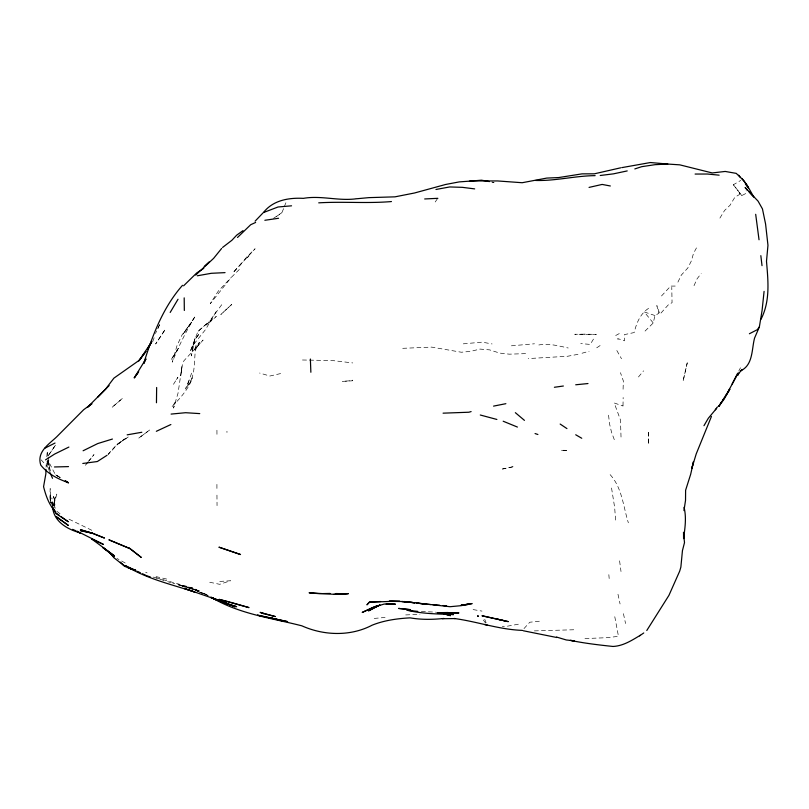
<?xml version="1.0" encoding="UTF-8"?>
<svg xmlns="http://www.w3.org/2000/svg" width="809" height="809" viewBox="0 0 809 809"><rect width="100%" height="100%" fill="white"/><g stroke="black" fill="none" stroke-linecap="round" stroke-linejoin="round"><path stroke-width="0.61" stroke-dasharray="4.04 3.03" d="M621.029 437.022L620.463 419.932L614.223 402.993L622.96 405.966M352.228 380.806L352.239 380.19L352.228 380.806L342.429 381.383L352.117 380.614M623.001 405.896L623.152 397.512M54.709 507.91L54.911 497.97L56.822 494.097L53.434 505.928M623.082 389.2L623.355 380.948L620.463 372.696M47.468 461.524L47.316 464.821L49.531 471.617M46.811 456.782L47.296 450.967L47.953 455.872M216.094 311.708L205.516 329.576L193.027 345.221L190.095 351.844L194.484 340.346L199.449 333.369L194.484 340.346L191.339 355.899L194.484 340.346L197.962 331.457L209.228 321.527L216.347 316.44L206.619 325.036L223.031 302.981M53.232 505.999L54.911 497.97L54.082 506.121M645.066 331.073L653.247 322.973L654.936 315.53L658.748 313.376L656.837 305.559L659.901 314.256L668.315 304.851L672.057 302.677L671.773 287.367M45.992 467.137L47.266 461.545M192.714 346.879L195.151 337.99M48.853 460.361L47.316 464.821L47.013 461.383M188.993 380.584L185.332 389.018C197.113 376.943 193.189 359.59 196.203 344.553L194.989 350.964L199.418 342.268L194.19 349.984L203.099 340.043L183.926 360.774L182.086 366.002L178.031 393.214L173.53 408.06L175.371 402.113L171.973 406.664C180.245 398.099 188.457 389.311 192.471 377.854L186.808 386.864L192.168 371.493M152.739 341.6L155.106 335.118M283.585 208.631L281.866 212.696L276.708 216.337M284.353 206.507L286.356 201.674M157.826 328.687L160.121 323.367L155.48 333.5M694.021 285.668L697.105 278.761L701.181 273.553M677.922 282.119L681.33 275.07L687.751 268.062L691.412 260.832L693.485 253.419L697.479 246.007M738.789 371.038L740.447 367.802M593.452 339.123L590.267 344.422L580.771 343.582M719.909 218.096L724.571 210.482L730.062 205.213L734.845 197.295L739.507 194.473L739.365 192.36L733.399 184.735L740.761 180.427M176.433 379.593L177.899 377.237L172.398 386.024M48.024 455.912L55.77 444.748L48.105 455.912M437.497 198.63L435.212 201.977L434.655 201.229M87.898 462.131L84.965 465.772L87.979 462.05M88.636 461.221L93.996 454.618L88.727 461.12M239.798 265.281L246.735 257.029L255.108 248.757L233.002 272.684L241.264 263.673M661.519 295.952L670.256 286.548M638.463 376.964L643.57 370.856M108.012 454.324L116.506 444.879L124.444 438.943L117.143 444.829L108.224 454.436M523.999 628.573L529.784 622.232L540.705 621.079M248.929 255.978L247.109 257.808L248.515 256.402M239.333 269.478L231.131 277.558L210.289 303.648L218.319 291.078L230.97 277.699M198.205 331.154L207.721 322.862M648.565 308.35C640.212 313.771 636.39 323.236 634.216 332.55L624.295 334.633L624.508 340.801L617.621 338.546L619.33 342.106M273.371 218.43L281.866 212.696M596.739 347.799L602.442 343.997M615.7 335.513L619.906 333.237M733.399 184.735L741.701 195.616L746.313 193.25L746.151 190.752M582.055 353.22L589.073 351.258M280.592 373.576L269.903 376.023L259.618 373.04M566.128 450.441L566.694 450.32L560.859 450.239L566.017 450.461M577.96 354.352L567.483 356.273L528.226 358.579M518.336 624.214L506.859 626.277L502.298 626.297M584.978 638.554L607.387 637.684L618.47 636.309L614.688 616.205M538.855 344.978C548.674 343.097 558.615 345.949 568.201 347.991M402.74 348.315L431.713 347.112L461.373 352.239L470.798 351.339L479.959 349.083L489.597 349.872L499.638 353.078L509.296 354.17L527.994 353.553M374.233 618.41L385.064 617.469M463.304 343.835L482.215 342.156L492.064 343.946M405.724 614.931L419.932 614.324M511.419 345.807L534.466 343.785M573.743 629.766L532.251 630.949M219.775 581.438L230.514 580.751L219.694 584.31L209.015 582.106M671.157 286.103L675.889 286.052M302.475 359.995L332.59 360.561L352.724 362.928M421.368 611.473L435.758 612.15M491.801 182.035L494.066 182.409L491.781 182.005M473.123 609.592L481.992 611.108M166.634 579.052L156.107 576.635M181.398 585.635L192.572 587.88L208.034 595.707L205.041 594.079M182.541 585.858L192.572 587.88M156.026 577.707L191.652 587.688M188.467 587.536L172.904 583.249M179.406 585.129L199.631 590.772L188.74 588.345L178.263 584.826M167.675 581.651L170.588 582.541M153.184 577.08L166.573 581.307M654.936 315.53L644.257 311.94L653.247 322.973M189.69 587.85L198.549 591.662M91.751 530.249L68.664 519.024M202.958 593.675L199.661 592.137M145.691 572.246L147.076 572.903M208.065 595.525L202.766 592.896L207.964 595.667M125.183 562.973L116.961 558.463M60.129 477.613L54.941 474.347L58.066 476.359M60.25 477.603L55.103 474.175L47.832 460.109M56.832 511.268L61.181 514.686M48.115 457.095L49.743 469.362L41.219 459.906M610.128 474.64C622.101 487.675 623.233 506.576 628.35 522.796M483.337 620.007L485.552 623.072M739.365 192.36L741.701 195.616M619.593 560.849L621.009 571.518M616.842 350.53L621.504 358.741M50.694 501.924L52.251 505.059M53.161 505.625L51.847 502.379L53.667 496.402L55.325 508.173M53.232 505.878L51.847 502.379L52.575 507.112M484.733 619.229L486.108 622.758M614.294 439.661L611.574 432.411L609.581 424.017L608.449 414.269M53.374 505.564L49.966 494.754L50.188 488.555L50.674 503.067M47.519 460.432L50.856 472.355M47.62 461.373L49.743 469.362M623.436 613.687L625.559 623.517M617.985 594.271L620.068 603.949M611.543 488.029L614.648 507.385L615.629 520.521M608.843 574.683L609.177 578.526M50.401 500.72L49.966 494.754L50.178 500.872M226.955 431.258L226.965 432.471M216.954 495.138L217.045 505.615M216.933 430.246L216.974 436.172M216.923 484.389L216.923 489.789M648.444 432.421L648.747 444.657L648.444 432.421M687.235 362.887L683.039 381.302L687.235 362.887M181.307 371.695L180.801 375.598L182.086 366.002L181.307 371.695M177.029 345.585L172.246 362.139C178.698 346.201 186.394 330.537 195.475 315.864L186.788 329.132L182.854 334.35L191.551 322.073L181.964 335.078L177.029 345.585M164.753 330.163L155.641 343.977L164.753 330.163M178.445 348.295L171.093 359.793L178.445 348.295M231.627 304.538L220.827 314.489L231.627 304.538M122.29 398.524L111.905 407.493L122.29 398.524M149.675 429.994L138.561 438.266L149.675 429.994M128.267 436.951L116.779 444.667L128.267 436.951M503.046 468.846L502.419 469.068L514.342 466.469L503.046 468.846M584.634 334.157L574.754 334.279L596.334 334.36L584.634 334.157M190.57 587.789L189.367 587.364L201.825 593.078L190.57 587.789"/><path stroke-width="1.21" d="M156.461 402.751L156.643 387.481M45.951 469.341L45.87 473.75L43.565 486.694C45.84 495.674 48.914 504.583 55.265 511.571M764.08 291.382L762.088 310.403L759.358 326.917L754.554 338.111C751.632 349.154 753.179 364.97 740.832 370.724L742.156 369.48L736.787 375.669L727.817 392.092M683.959 510.6L685.526 500.387L685.607 490.254L690.674 474.286L693.515 461.666L691.857 468.219L696.225 453.889L711.445 416.423M738.132 375.113L738.789 373.02M760.935 319.363C770.401 301.049 768.105 280.844 766.497 261.277L767.963 245.299L765.587 224.022L762.452 208.904L758.084 201.158L745.119 187.516L747.516 190.176M143.82 363.18C152.426 335.391 162.963 307.471 182.51 285.314M143.992 363.362L145.964 358.862L134.274 377.813L138.673 371.715M732.145 383.982L737.677 373.192M151.748 341.165L147.299 349.569L151.708 341.853L139.401 360.187L145.863 351.5M722.933 399.919L729.748 389.291L723.944 399.403L718.847 406.29L721.567 402.043M703.972 425.696L708.31 418.273L716.592 408.353M170.183 312.446L178.02 299.259M646.775 630.514L668.952 595.333L679.702 571.114L680.865 567.119L682.442 550.646L684.495 542.637L683.534 532.302L683.575 538.602C684.95 528.216 686.629 517.811 684.07 507.324M725.36 396.228L729.748 389.291M718.847 406.29L724.055 398.24M134.274 377.813L138.531 371.887M715.328 409.769L717.462 406.887M759.358 326.917L757.325 329.668L749.397 333.753M145.863 351.46L138.693 360.925L139.37 360.207L113.887 378.157L105.666 389.038L87.433 407.332L91.943 403.671L83.661 409.718L56.701 436.83C48.57 444.535 36.486 451.958 40.774 465.104C47.691 473.892 58.005 479.029 68.34 482.67L65.367 481.062M221.646 248.444L213.616 258.364L195.677 275.06M183.592 285.82L196.749 272.926L203.777 268.335M255.118 221.16L263.158 212.767M97.555 397.411L109.104 385.6M237.512 237.472L250.709 224.71L255.634 222.455M209.066 261.974L204.212 266.444M263.623 212.322C273.189 200.197 288.823 197.578 303.355 198.357C320.728 195.303 338.031 201.057 355.596 198.872M222.576 247.443L231.9 240.273L236.713 235.146L243.013 230.626M83.105 450.765L97.758 443.554L112.431 439.044M639.565 635.844L643.752 632.962M640.313 635.287C631.799 640.364 623.314 645.966 613.02 646.462C598.751 644.965 584.472 643.276 570.416 640.384L573.611 640.758M107.041 455.295L97.333 461.534L82.801 463.466M45.547 459.866L54.668 454.041L68.886 447.064M44.869 448.186L55.022 443.049M156.339 431.298L170.871 424.533M377.216 605.577L362.189 612.433L373.303 607.286L384.204 604.05L395.429 604.151L386.136 603.929M263.714 212.454L278.023 206.993L291.553 205.82M634.812 168.929L641.689 166.684L655.098 164.672L667.809 164.055L679.772 164.844L712.213 172.944L725.198 171.447L736.23 173.369L743.967 180.852L748.386 187.89L745.402 183.987M471.121 411.579L468.886 412.226L443.079 413.166M620.695 167.807L594.362 173.814L582.025 173.864L558.655 177.565L546.763 178.081L522.189 182.723L497.656 180.953L472.294 180.943L459.239 181.904L445.638 184.472L414.542 192.987L394.984 196.84L368.864 197.639L356.324 198.792M589.053 187.405L602.129 184.432L610.34 185.979M627.218 170.921L613.424 173.854L600.238 175.492M493.561 406.118L505.878 403.681M621.818 167.625L650.406 162.538L667.809 164.055M435.95 189.488L449.673 186.95L462.394 187.344L474.671 188.891M197.315 275.788L211.311 273.3L225.054 272.633M127.155 434.848L141.818 432.269M443.939 618.44C432.704 619.643 421.256 619.805 410.092 617.864C397.259 618.551 384.002 620.382 372.079 625.205C350.449 636.552 323.913 635.692 301.878 625.832C271.45 618.025 239.252 614.041 211.806 597.578M264.846 220.281L278.589 218.268M554.387 387.278L563.367 386.014M466.085 604.272L472.143 603.585L461.181 605.668L450.026 606.71L403.782 601.583L392.274 601.33L369.288 602.209L366.922 604.849L369.673 601.967L380.574 601.532M575.715 384.781L587.991 383.547M171.083 414.087L185.595 412.711L199.752 413.611M461.342 605.031L468.745 604.374L461.373 604.889M469.432 181.176L481.476 180.185L489.496 181.6M424.685 198.963L437.871 198.316M391.455 201.552C367.225 203.625 342.976 201.39 318.716 202.847M535.639 180.468C555.692 181.034 575.169 175.826 595.151 175.644M333.773 594.312L348.173 593.715L333.773 594.312L309.078 592.785L319.12 593.675L330.032 593.442M54.466 466.965L68.512 466.611M437.163 612.696L458.754 612.919L437.163 612.696L448.135 612.514M442.331 618.723L455.174 618.572M695.103 174.056L707.471 174.026L719.15 175.169M389.392 600.875L399.656 601.067M336.139 593.543L345.949 593.796M416.544 603.069L430.651 604.566M432.926 604.727L439.752 605.263M401.79 601.481L409.273 602.048M443.17 605.547L446.578 605.83M401.881 601.542L414.744 602.796M423.815 604.09L425.726 604.272L417.181 603.13M522.351 630.383C499.082 629.574 476.997 621.504 454.092 618.47M417.778 611.382L406.866 610.188C422.247 613.9 437.79 613.92 453.515 614.597L446.123 613.677M574.471 640.88L566.28 639.97L556.521 637.037M404.247 601.502L412.307 602.472M411.7 602.381L414.602 602.796M523.16 630.727L556.784 637.512M504.705 620.827L508.274 621.625L481.982 615.76L504.705 620.827L496.948 619.037M484.601 624.548L487.493 625.226M229.321 601.916L219.128 599.378L249.02 607.61L230.464 602.24M263.835 613.657L275.282 616.549L260.104 612.383L263.835 613.657L262.177 613.101M480.273 415.007L496.888 419.456M443.514 613.718L450.461 615.659L443.797 613.707M215.427 599.722L226.732 603.383L210.664 597.376L225.438 603.312L236.643 606.679L225.175 603.089L235.257 606.831L217.328 599.732M135.892 570.375L124.859 566.431L120.369 562.154M146.864 575.806L150.363 576.979M535.062 433.543L537.894 434.504M135.639 570.396L128.024 567.776L135.002 570.305M503.188 421.226L517.416 427.061M211.22 597.305L216.64 599.59L184.31 588.426L194.858 592.067C171.245 584.32 146.672 578.85 125.294 565.602L135.083 570.224M72.618 529.369L75.743 530.724M91.73 539.087L103.36 544.376L80.182 532.706M142.546 573.793L145.782 575.3M137.53 571.356L140.382 572.792M211.078 597.335L214.203 598.994M575.715 434.767L581.752 438.266M65.307 481.001L68.441 482.831L65.327 480.88M80.182 533.161L76.784 531.169L80.243 532.868C68.189 529.642 54.405 522.129 52.757 508.295M560.162 424.058L566.937 428.588M103.077 547.885L114.372 555.803L91.67 538.966M56.205 513.139L59.229 515.303M61.251 516.749L68.31 521.795L56.013 513.614L52.322 506.919L55.376 511.885M109.913 552.699L102.915 547.44L114.261 556.693L109.913 552.699L113.907 557.745L124.98 566.381L123.16 564.682M515.353 412.671L524.454 420.377M749.114 191.945L753.917 197.254L747 184.958L741.813 178.374M738.698 175.189L740.184 177.141M50.037 472.739L52.524 478.311M759.034 239.777L755.687 214.314M760.834 255.654L762.017 265.655M310.373 359.024L310.868 372.261M184.189 297.864L184.331 310.474M376.104 606.831L368.51 610.886L379.937 604.97L376.104 606.831M409.617 609.521L398.594 608.419L410.588 609.743L409.617 609.521M287.549 621.615L257.586 615.174L287.549 621.615M478.443 616.185L477.613 616.003L478.443 616.185M92.448 533.192L80.384 530.573L92.499 533.262L80.455 529.693L92.62 533.384L104.482 538.056L92.448 533.192M281.785 620.736L271.581 618.167L281.785 620.736M240.495 554.519L219.118 547.228L240.495 554.519M129.076 548.239L109.073 539.896L129.076 548.239M68.371 525.415L56.448 516.83L68.371 525.415M132.454 550.494L129.298 548.108L141.282 557.431L132.454 550.494"/></g></svg>
